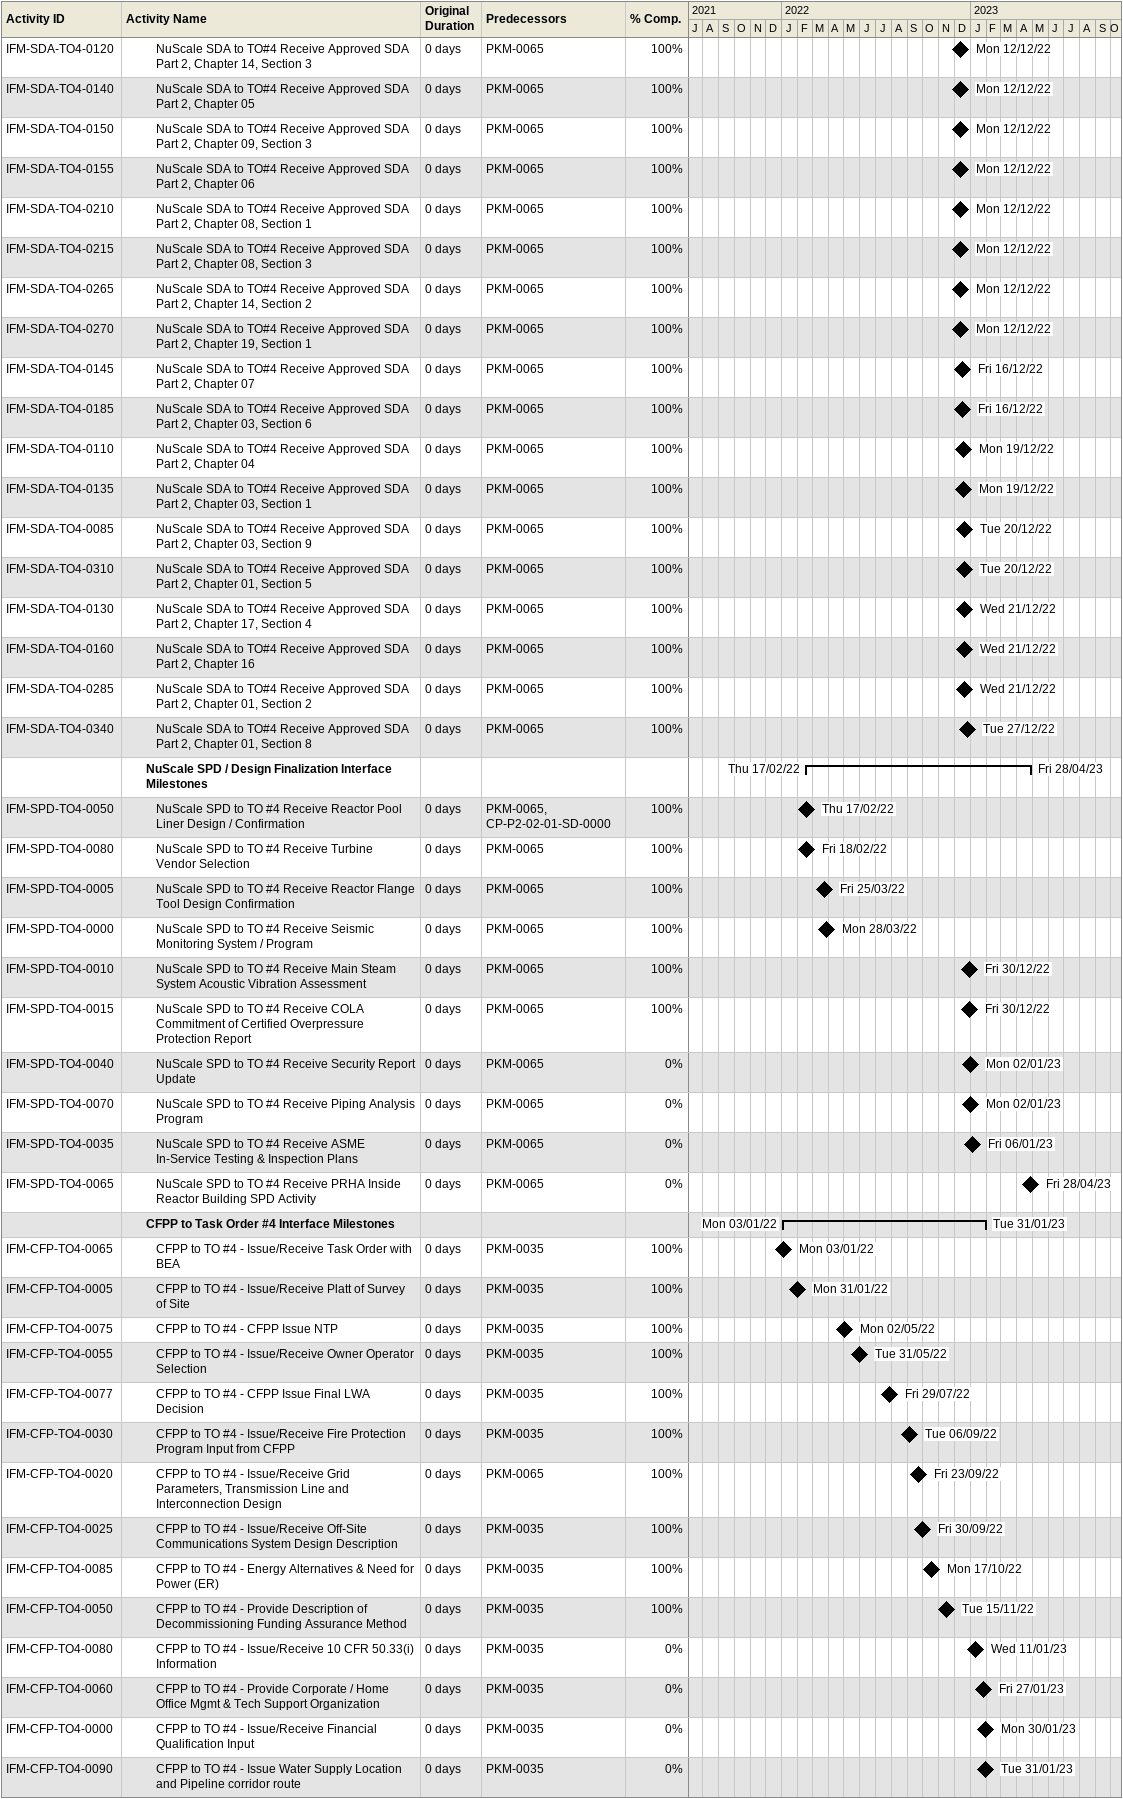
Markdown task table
| ID | Level | Task | Original duration | Start | Finish | Predecessors | % complete |
|---|---|---|---|---|---|---|---|
| IFM-SDA-TO4-0120 | 4 | NuScale SDA to TO#4 Receive Approved SDA Part 2, Chapter 14, Section 3 | 0d | 2022-12-12 | 2022-12-12 | PKM-0065 | 100 |
| IFM-SDA-TO4-0140 | 4 | NuScale SDA to TO#4 Receive Approved SDA Part 2, Chapter 05 | 0d | 2022-12-12 | 2022-12-12 | PKM-0065 | 100 |
| IFM-SDA-TO4-0150 | 4 | NuScale SDA to TO#4 Receive Approved SDA Part 2, Chapter 09, Section 3 | 0d | 2022-12-12 | 2022-12-12 | PKM-0065 | 100 |
| IFM-SDA-TO4-0155 | 4 | NuScale SDA to TO#4 Receive Approved SDA Part 2, Chapter 06 | 0d | 2022-12-12 | 2022-12-12 | PKM-0065 | 100 |
| IFM-SDA-TO4-0210 | 4 | NuScale SDA to TO#4 Receive Approved SDA Part 2, Chapter 08, Section 1 | 0d | 2022-12-12 | 2022-12-12 | PKM-0065 | 100 |
| IFM-SDA-TO4-0215 | 4 | NuScale SDA to TO#4 Receive Approved SDA Part 2, Chapter 08, Section 3 | 0d | 2022-12-12 | 2022-12-12 | PKM-0065 | 100 |
| IFM-SDA-TO4-0265 | 4 | NuScale SDA to TO#4 Receive Approved SDA Part 2, Chapter 14, Section 2 | 0d | 2022-12-12 | 2022-12-12 | PKM-0065 | 100 |
| IFM-SDA-TO4-0270 | 4 | NuScale SDA to TO#4 Receive Approved SDA Part 2, Chapter 19, Section 1 | 0d | 2022-12-12 | 2022-12-12 | PKM-0065 | 100 |
| IFM-SDA-TO4-0145 | 4 | NuScale SDA to TO#4 Receive Approved SDA Part 2, Chapter 07 | 0d | 2022-12-16 | 2022-12-16 | PKM-0065 | 100 |
| IFM-SDA-TO4-0185 | 4 | NuScale SDA to TO#4 Receive Approved SDA Part 2, Chapter 03, Section 6 | 0d | 2022-12-16 | 2022-12-16 | PKM-0065 | 100 |
| IFM-SDA-TO4-0110 | 4 | NuScale SDA to TO#4 Receive Approved SDA Part 2, Chapter 04 | 0d | 2022-12-19 | 2022-12-19 | PKM-0065 | 100 |
| IFM-SDA-TO4-0135 | 4 | NuScale SDA to TO#4 Receive Approved SDA Part 2, Chapter 03, Section 1 | 0d | 2022-12-19 | 2022-12-19 | PKM-0065 | 100 |
| IFM-SDA-TO4-0085 | 4 | NuScale SDA to TO#4 Receive Approved SDA Part 2, Chapter 03, Section 9 | 0d | 2022-12-20 | 2022-12-20 | PKM-0065 | 100 |
| IFM-SDA-TO4-0310 | 4 | NuScale SDA to TO#4 Receive Approved SDA Part 2, Chapter 01, Section 5 | 0d | 2022-12-20 | 2022-12-20 | PKM-0065 | 100 |
| IFM-SDA-TO4-0130 | 4 | NuScale SDA to TO#4 Receive Approved SDA Part 2, Chapter 17, Section 4 | 0d | 2022-12-21 | 2022-12-21 | PKM-0065 | 100 |
| IFM-SDA-TO4-0160 | 4 | NuScale SDA to TO#4 Receive Approved SDA Part 2, Chapter 16 | 0d | 2022-12-21 | 2022-12-21 | PKM-0065 | 100 |
| IFM-SDA-TO4-0285 | 4 | NuScale SDA to TO#4 Receive Approved SDA Part 2, Chapter 01, Section 2 | 0d | 2022-12-21 | 2022-12-21 | PKM-0065 | 100 |
| IFM-SDA-TO4-0340 | 4 | NuScale SDA to TO#4 Receive Approved SDA Part 2, Chapter 01, Section 8 | 0d | 2022-12-27 | 2022-12-27 | PKM-0065 | 100 |
|  | 3 | **NuScale SPD / Design Finalization Interface Milestones** |  | 2022-02-17 | 2023-04-28 |  |  |
| IFM-SPD-TO4-0050 | 4 | NuScale SPD to TO #4 Receive Reactor Pool Liner Design / Confirmation | 0d | 2022-02-17 | 2022-02-17 | PKM-0065, CP-P2-02-01-SD-0000 | 100 |
| IFM-SPD-TO4-0080 | 4 | NuScale SPD to TO #4 Receive Turbine Vendor Selection | 0d | 2022-02-18 | 2022-02-18 | PKM-0065 | 100 |
| IFM-SPD-TO4-0005 | 4 | NuScale SPD to TO #4 Receive Reactor Flange Tool Design Confirmation | 0d | 2022-03-25 | 2022-03-25 | PKM-0065 | 100 |
| IFM-SPD-TO4-0000 | 4 | NuScale SPD to TO #4 Receive Seismic Monitoring System / Program | 0d | 2022-03-28 | 2022-03-28 | PKM-0065 | 100 |
| IFM-SPD-TO4-0010 | 4 | NuScale SPD to TO #4 Receive Main Steam System Acoustic Vibration Assessment | 0d | 2022-12-30 | 2022-12-30 | PKM-0065 | 100 |
| IFM-SPD-TO4-0015 | 4 | NuScale SPD to TO #4 Receive COLA Commitment of Certified Overpressure Protection Report | 0d | 2022-12-30 | 2022-12-30 | PKM-0065 | 100 |
| IFM-SPD-TO4-0040 | 4 | NuScale SPD to TO #4 Receive Security Report Update | 0d | 2023-01-02 | 2023-01-02 | PKM-0065 | 0 |
| IFM-SPD-TO4-0070 | 4 | NuScale SPD to TO #4 Receive Piping Analysis Program | 0d | 2023-01-02 | 2023-01-02 | PKM-0065 | 0 |
| IFM-SPD-TO4-0035 | 4 | NuScale SPD to TO #4 Receive ASME In-Service Testing & Inspection Plans | 0d | 2023-01-06 | 2023-01-06 | PKM-0065 | 0 |
| IFM-SPD-TO4-0065 | 4 | NuScale SPD to TO #4 Receive PRHA Inside Reactor Building SPD Activity | 0d | 2023-04-28 | 2023-04-28 | PKM-0065 | 0 |
|  | 3 | **CFPP to Task Order #4 Interface Milestones** |  | 2022-01-03 | 2023-01-31 |  |  |
| IFM-CFP-TO4-0065 | 4 | CFPP to TO #4 - Issue/Receive Task Order with BEA | 0d | 2022-01-03 | 2022-01-03 | PKM-0035 | 100 |
| IFM-CFP-TO4-0005 | 4 | CFPP to TO #4 - Issue/Receive Platt of Survey of Site | 0d | 2022-01-31 | 2022-01-31 | PKM-0035 | 100 |
| IFM-CFP-TO4-0075 | 4 | CFPP to TO #4 - CFPP Issue NTP | 0d | 2022-05-02 | 2022-05-02 | PKM-0035 | 100 |
| IFM-CFP-TO4-0055 | 4 | CFPP to TO #4 - Issue/Receive Owner Operator Selection | 0d | 2022-05-31 | 2022-05-31 | PKM-0035 | 100 |
| IFM-CFP-TO4-0077 | 4 | CFPP to TO #4 - CFPP Issue Final LWA Decision | 0d | 2022-07-29 | 2022-07-29 | PKM-0035 | 100 |
| IFM-CFP-TO4-0030 | 4 | CFPP to TO #4 - Issue/Receive Fire Protection Program Input from CFPP | 0d | 2022-09-06 | 2022-09-06 | PKM-0035 | 100 |
| IFM-CFP-TO4-0020 | 4 | CFPP to TO #4 - Issue/Receive Grid Parameters, Transmission Line and Interconnection Design | 0d | 2022-09-23 | 2022-09-23 | PKM-0065 | 100 |
| IFM-CFP-TO4-0025 | 4 | CFPP to TO #4 - Issue/Receive Off-Site Communications System Design Description | 0d | 2022-09-30 | 2022-09-30 | PKM-0035 | 100 |
| IFM-CFP-TO4-0085 | 4 | CFPP to TO #4 - Energy Alternatives & Need for Power (ER) | 0d | 2022-10-17 | 2022-10-17 | PKM-0035 | 100 |
| IFM-CFP-TO4-0050 | 4 | CFPP to TO #4 - Provide Description of Decommissioning Funding Assurance Method | 0d | 2022-11-15 | 2022-11-15 | PKM-0035 | 100 |
| IFM-CFP-TO4-0080 | 4 | CFPP to TO #4 - Issue/Receive 10 CFR 50.33(i) Information | 0d | 2023-01-11 | 2023-01-11 | PKM-0035 | 0 |
| IFM-CFP-TO4-0060 | 4 | CFPP to TO #4 - Provide Corporate / Home Office Mgmt & Tech Support Organization | 0d | 2023-01-27 | 2023-01-27 | PKM-0035 | 0 |
| IFM-CFP-TO4-0000 | 4 | CFPP to TO #4 - Issue/Receive Financial Qualification Input | 0d | 2023-01-30 | 2023-01-30 | PKM-0035 | 0 |
| IFM-CFP-TO4-0090 | 4 | CFPP to TO #4 - Issue Water Supply Location and Pipeline corridor route | 0d | 2023-01-31 | 2023-01-31 | PKM-0035 | 0 |
